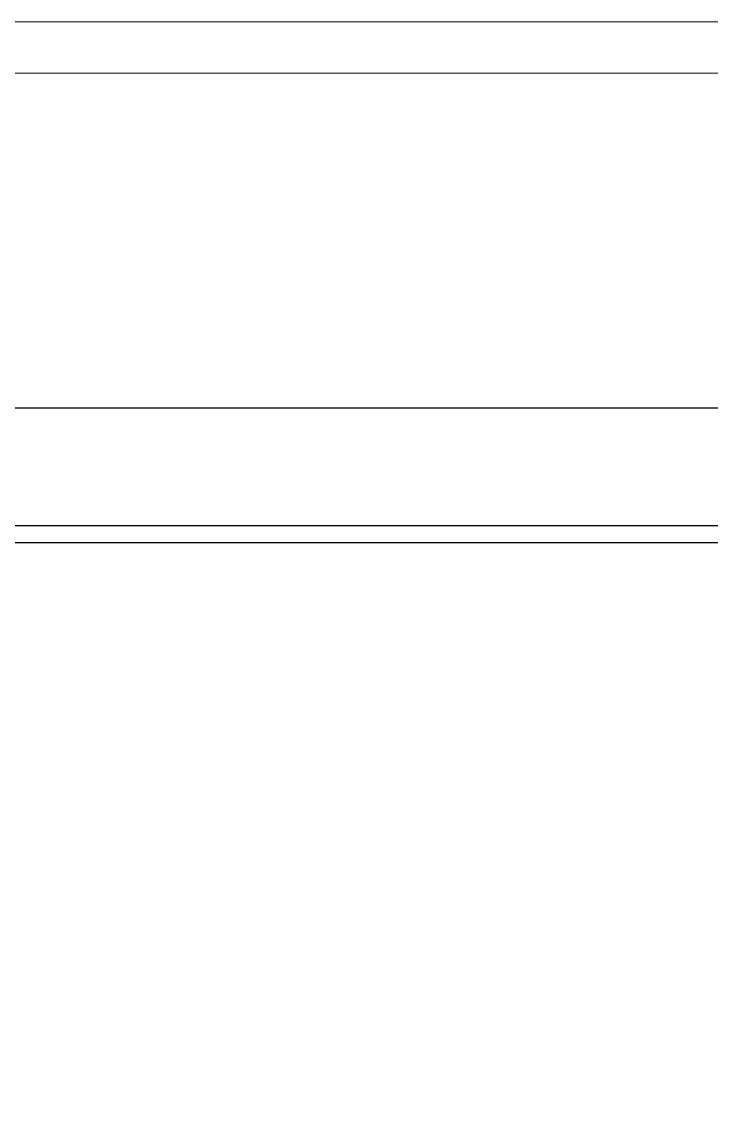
# Model space of a CAD drawing. Header units: millimetres. Extents: x -26983 to 60590, y 825 to 42375.
# Drawn here: x 56616.03 to 56636.01, y 17667.46 to 17699.24 of the extents above; entities that cross this region are included whole.
import ezdxf

# ---------------------------------------------------------------- set-up
doc = ezdxf.new("R2010")
doc.units = ezdxf.units.MM
doc.header["$LTSCALE"] = 100
doc.header["$MEASUREMENT"] = 0
doc.layers.get('0').update_dxf_attribs({"linetype": 'CONTINUOUS'})
for name, color, linetype in [('ELE7 (0.07)', 8, 'CONTINUOUS'), ('ELE9', 9, 'CONTINUOUS'), ('OVERHEAD DOOR - 1', 4, 'CONTINUOUS'), ('OVERHEAD DOOR - ELE', 9, 'CONTINUOUS'), ('주차-화물', 251, 'CONTINUOUS')]:
    doc.layers.add(name, color=color, linetype=linetype)

# ---------------------------------------------------------------- blocks, each defined once
blk = doc.blocks.new('A$Ca9da7916')
at = {"layer": 'ELE7 (0.07)', "ltscale": 0.002}
blk.add_line((227, 4275), (227, 6725), dxfattribs=at)
at = {"layer": 'OVERHEAD DOOR - 1', "lineweight": 0}
for p, q in [((722, 6770.4), (722, 4229.6)), ((798, 4229.6), (798, 6770.4))]:
    blk.add_line(p, q, dxfattribs=at)
at = {"layer": 'OVERHEAD DOOR - ELE', "ltscale": 0.002}
blk.add_line((27, 6725), (27, 4275), dxfattribs=at)
blk = doc.blocks.new('sdfsgfdgdfg')
at = {"layer": '주차-화물', "ltscale": 0.1}
blk.add_lwpolyline([(36469107.6, 558896.3), (36469107.6, 564896.3), (36465857.6, 564896.3), (36465857.6, 558896.3), (36469107.6, 558896.3), (36465857.6, 564896.3)], dxfattribs=at)
blk = doc.blocks.new('B2FF')
at = {"layer": 'ELE9', "color": 253, "ltscale": 0.1, "xscale": -1, "rotation": 270}
blk.add_blockref('A$Ca9da7916', (37174924.7, 564844.3), dxfattribs=at)
at = {"layer": 'ELE9', "color": 253}
blk.add_blockref('sdfsgfdgdfg', (712942.1, 0), dxfattribs=at)

msp = doc.modelspace()

# ---------------------------------------------------------------- block references
at = {"xscale": 0.01956471256889679, "yscale": 0.01956471256889679, "zscale": 0.01956471256889679}
msp.add_blockref('B2FF', (-670794.073, 6632.608), dxfattribs=at)

doc.saveas('drawing.dxf')
